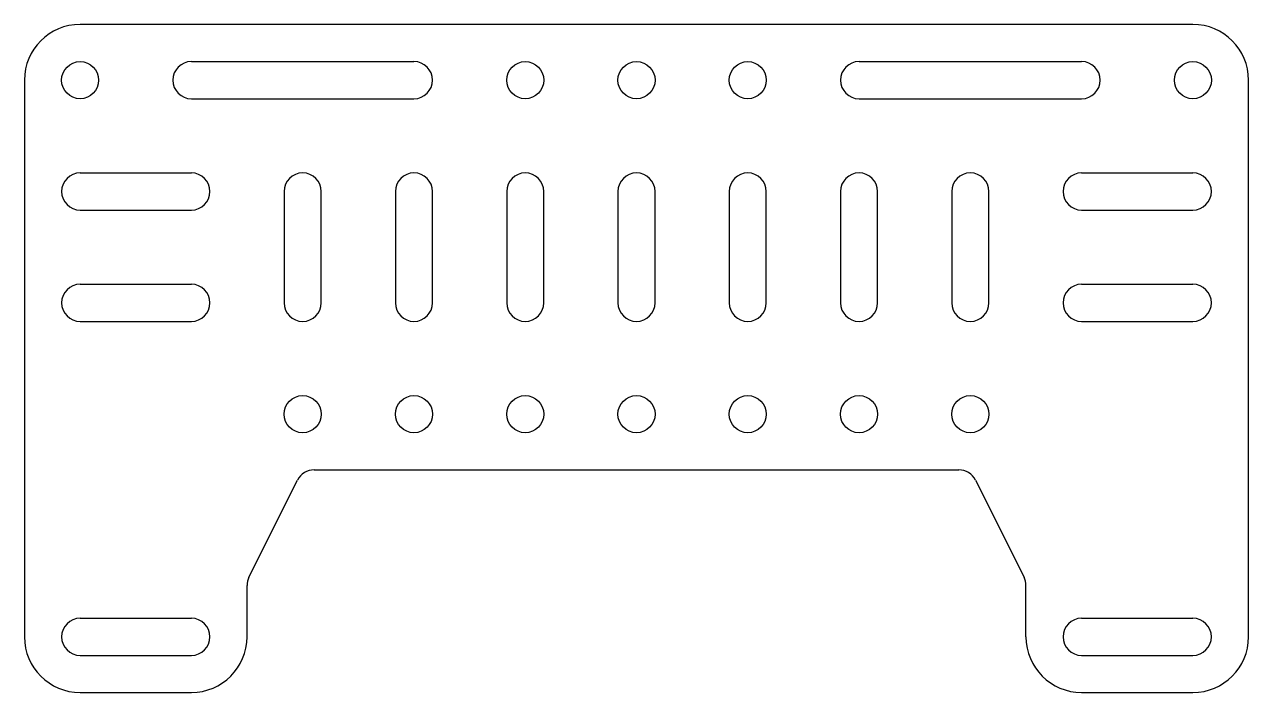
# Model space of a CAD drawing. Header units: millimetres. Extents: x -1482.7 to -1383.7, y 250.4 to 304.4.
import ezdxf

# ---------------------------------------------------------------- set-up
doc = ezdxf.new("R2010")
doc.units = ezdxf.units.MM
doc.layers.add('Default', color=7, linetype='Continuous')

msp = doc.modelspace()

# ---------------------------------------------------------------- linework, layer by layer
at = {"layer": 'Default', "color": 7, "linetype": 'Continuous'}
for p, q in [((-1388.227, 304.408), (-1478.227, 304.408)), ((-1469.227, 301.408), (-1451.227, 301.408)), ((-1415.227, 301.408), (-1397.227, 301.408)), ((-1482.727, 299.908), (-1482.727, 254.908)), ((-1383.727, 254.908), (-1383.727, 299.908)), ((-1469.227, 298.408), (-1451.227, 298.408)), ((-1415.227, 298.408), (-1397.227, 298.408)), ((-1478.227, 292.408), (-1469.227, 292.408)), ((-1397.227, 292.408), (-1388.227, 292.408)), ((-1461.727, 290.908), (-1461.727, 281.908)), ((-1458.727, 281.908), (-1458.727, 290.908)), ((-1452.727, 290.908), (-1452.727, 281.908)), ((-1449.727, 281.908), (-1449.727, 290.908)), ((-1443.727, 290.908), (-1443.727, 281.908)), ((-1440.727, 281.908), (-1440.727, 290.908)), ((-1434.727, 290.908), (-1434.727, 281.908)), ((-1431.727, 281.908), (-1431.727, 290.908)), ((-1425.727, 290.908), (-1425.727, 281.908)), ((-1422.727, 281.908), (-1422.727, 290.908)), ((-1416.727, 290.908), (-1416.727, 281.908)), ((-1413.727, 281.908), (-1413.727, 290.908)), ((-1407.727, 290.908), (-1407.727, 281.908)), ((-1404.727, 281.908), (-1404.727, 290.908)), ((-1478.227, 289.408), (-1469.227, 289.408)), ((-1397.227, 289.408), (-1388.227, 289.408)), ((-1478.227, 283.408), (-1469.227, 283.408)), ((-1397.227, 283.408), (-1388.227, 283.408)), ((-1478.227, 280.408), (-1469.227, 280.408)), ((-1397.227, 280.408), (-1388.227, 280.408)), ((-1459.3, 268.408), (-1407.154, 268.408)), ((-1464.569, 259.724), (-1460.642, 267.578)), ((-1405.812, 267.578), (-1401.885, 259.724)), ((-1464.727, 254.908), (-1464.727, 259.054)), ((-1401.727, 254.908), (-1401.727, 259.054)), ((-1478.227, 256.408), (-1469.227, 256.408)), ((-1397.227, 256.408), (-1388.227, 256.408)), ((-1478.227, 253.408), (-1469.227, 253.408)), ((-1397.227, 253.408), (-1388.227, 253.408)), ((-1478.227, 250.408), (-1469.227, 250.408)), ((-1397.227, 250.408), (-1388.227, 250.408))]:
    msp.add_line(p, q, dxfattribs=at)
for centre in [(-1478.227, 299.908), (-1442.227, 299.908), (-1433.227, 299.908), (-1424.227, 299.908), (-1388.227, 299.908), (-1460.227, 272.908), (-1451.227, 272.908), (-1442.227, 272.908), (-1433.227, 272.908), (-1424.227, 272.908), (-1415.227, 272.908), (-1406.227, 272.908)]:
    msp.add_circle(centre, 1.5, dxfattribs=at)
for centre, radius, start, end in [((-1478.227, 299.908), 4.5, 90, 180), ((-1388.227, 299.908), 4.5, 0, 90), ((-1469.227, 299.908), 1.5, 90, 270), ((-1451.227, 299.908), 1.5, 270, 90), ((-1415.227, 299.908), 1.5, 90, 270), ((-1397.227, 299.908), 1.5, 270, 90), ((-1478.227, 290.908), 1.5, 90, 270), ((-1469.227, 290.908), 1.5, 270, 90), ((-1460.227, 290.908), 1.5, 0, 180), ((-1451.227, 290.908), 1.5, 0, 180), ((-1442.227, 290.908), 1.5, 0, 180), ((-1433.227, 290.908), 1.5, 0, 180), ((-1424.227, 290.908), 1.5, 0, 180), ((-1415.227, 290.908), 1.5, 0, 180), ((-1406.227, 290.908), 1.5, 0, 180), ((-1397.227, 290.908), 1.5, 90, 270), ((-1388.227, 290.908), 1.5, 270, 90), ((-1478.227, 281.908), 1.5, 90, 270), ((-1469.227, 281.908), 1.5, 270, 90), ((-1397.227, 281.908), 1.5, 90, 270), ((-1388.227, 281.908), 1.5, 270, 90), ((-1460.227, 281.908), 1.5, 180, 0), ((-1451.227, 281.908), 1.5, 180, 0), ((-1442.227, 281.908), 1.5, 180, 0), ((-1433.227, 281.908), 1.5, 180, 0), ((-1424.227, 281.908), 1.5, 180, 0), ((-1415.227, 281.908), 1.5, 180, 0), ((-1406.227, 281.908), 1.5, 180, 0), ((-1459.3, 266.908), 1.5, 90, 153.43495), ((-1407.154, 266.908), 1.5, 26.56505, 90), ((-1463.227, 259.054), 1.5, 153.43495, 180), ((-1403.227, 259.054), 1.5, 0, 26.56505), ((-1478.227, 254.908), 1.5, 90, 270), ((-1469.227, 254.908), 1.5, 270, 90), ((-1397.227, 254.908), 1.5, 90, 270), ((-1388.227, 254.908), 1.5, 270, 90), ((-1478.227, 254.908), 4.5, 180, 270), ((-1469.227, 254.908), 4.5, 270, 0), ((-1397.227, 254.908), 4.5, 180, 270), ((-1388.227, 254.908), 4.5, 270, 0)]:
    msp.add_arc(centre, radius, start, end, dxfattribs=at)

doc.saveas('drawing.dxf')
